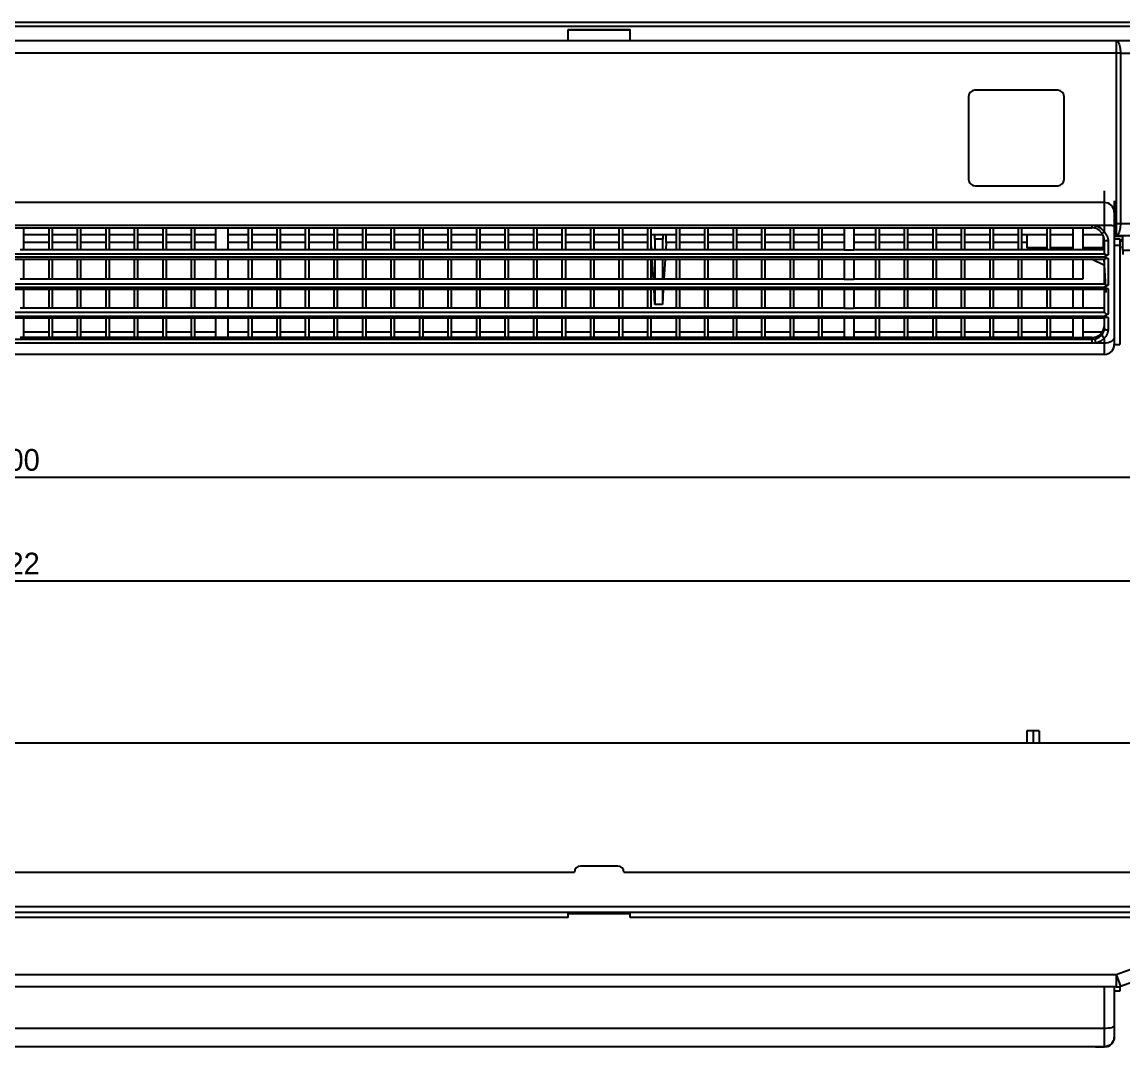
# Model space of a CAD drawing. Extents: x 8 to 579, y 57 to 353.
# Drawn here: x 294.4 to 472, y 56.7 to 222 of the extents above; entities that cross this region are included whole.
import ezdxf

# ---------------------------------------------------------------- set-up
doc = ezdxf.new("R2010")
doc.units = 0
doc.header["$MEASUREMENT"] = 0
doc.header["$PDSIZE"] = -1
doc.dimstyles.get("Standard").update_dxf_attribs({"dimtxt": 0.18, "dimasz": 0.18, "dimexe": 0.18, "dimexo": 0.0625, "dimgap": 0.09, "dimtad": 0, "dimtih": 1, "dimtoh": 1, "dimdec": 4, "dimzin": 0, "dimdsep": 46, "dimtxsty": 'Standard', "dimcen": 0.09, "dimadec": 0, "dimazin": 0, "dimtfac": 1, "dimtdec": 4, "dimtofl": 0, "dimtmove": 0, "dimatfit": 0, "dimfxl": 0, "dimtolj": 1, "dimtzin": 0, "dimarcsym": 0})

# ---------------------------------------------------------------- blocks, each defined once
blk = doc.blocks.new('*D1')
at = {"color": 0, "linetype": 'ByBlock'}
for p, q in [((80.9, 106.67), (80.9, 132.07)), ((86.9, 131.89), (488.06, 131.89)), ((494.06, 106.67), (494.06, 132.07))]:
    blk.add_line(p, q, dxfattribs=at)
for points in [[(80.9, 131.89), (86.9, 130.89), (86.9, 132.89)], [(494.06, 131.89), (488.06, 130.89), (488.06, 132.89)]]:
    blk.add_solid(points, dxfattribs=at)
at = {"layer": 'DEFPOINTS', "color": 0, "linetype": 'ByBlock'}
for p in [(80.9, 105.67), (494.06, 105.67)]:
    blk.add_point(p, dxfattribs=at)
at = {"color": 0, "linetype": 'ByBlock', "insert": (287.48, 134.64), "char_height": 3.5, "attachment_point": 5}
blk.add_mtext('\\A1;413.1622', dxfattribs=at)
blk = doc.blocks.new('*D2')
at = {"color": 0, "linetype": 'ByBlock'}
for p, q in [((77.48, 85.87), (77.48, 148.79)), ((83.48, 148.61), (491.48, 148.61)), ((497.48, 85.87), (497.48, 148.79))]:
    blk.add_line(p, q, dxfattribs=at)
for points in [[(77.48, 148.61), (83.48, 147.61), (83.48, 149.61)], [(497.48, 148.61), (491.48, 147.61), (491.48, 149.61)]]:
    blk.add_solid(points, dxfattribs=at)
at = {"layer": 'DEFPOINTS', "color": 0, "linetype": 'ByBlock'}
for p in [(77.48, 84.87), (497.48, 84.87)]:
    blk.add_point(p, dxfattribs=at)
at = {"color": 0, "linetype": 'ByBlock', "insert": (287.48, 151.36), "char_height": 3.5, "attachment_point": 5}
blk.add_mtext('\\A1;420.0000', dxfattribs=at)

msp = doc.modelspace()

# ---------------------------------------------------------------- linework, layer by layer
at = {"color": 7, "linetype": 'Continuous'}
for p, q in [((84.47695, 222.01359), (490.47695, 222.01359)), ((84.47695, 221.35561), (490.47695, 221.35561)), ((382.47695, 220.81359), (392.47695, 220.81359)), ((382.47695, 219.01359), (382.47695, 220.81359)), ((392.47695, 220.67961), (382.47695, 220.67961)), ((392.47695, 219.01359), (392.47695, 220.81359)), ((104.0546, 219.01359), (470.8993, 219.01359)), ((470.8993, 219.01359), (490.25195, 219.01359)), ((470.8993, 219.01359), (470.8993, 217.01359)), ((470.8993, 217.01359), (104.0546, 217.01359)), ((470.8993, 217.01359), (470.8993, 189.51359)), ((471.58334, 217.01359), (470.8993, 217.01359)), ((471.58334, 217.01359), (471.58334, 189.51359)), ((471.58334, 217.01359), (490.93599, 217.01359)), ((447.07695, 210.01359), (447.07695, 196.61359)), ((461.47695, 211.01359), (448.07695, 211.01359)), ((462.47695, 196.61359), (462.47695, 210.01359)), ((448.07695, 195.61359), (461.47695, 195.61359)), ((468.97695, 192.88355), (468.97695, 194.80775)), ((468.97695, 192.88355), (105.97695, 192.88355)), ((468.97695, 189.19949), (468.97695, 192.88355)), ((470.57695, 193.14327), (470.57695, 191.34553)), ((470.57695, 191.34553), (470.57695, 189.10957)), ((466.97695, 189.19949), (107.97695, 189.19949)), ((107.97695, 188.79792), (466.97695, 188.79792)), ((294.67695, 185.26452), (294.67695, 188.79792)), ((298.67695, 188.79792), (298.67695, 185.26452)), ((299.27695, 185.26452), (299.27695, 188.79792)), ((303.27695, 188.79792), (303.27695, 185.26452)), ((303.87695, 185.26452), (303.87695, 188.79792)), ((307.87695, 188.79792), (307.87695, 185.26452)), ((308.47695, 185.26452), (308.47695, 188.79792)), ((312.47695, 188.79792), (312.47695, 185.26452)), ((313.07695, 185.26452), (313.07695, 188.79792)), ((317.07695, 188.79792), (317.07695, 185.26452)), ((317.67695, 185.26452), (317.67695, 188.79792)), ((321.67695, 188.79792), (321.67695, 185.26452)), ((322.27695, 185.26452), (322.27695, 188.79792)), ((325.57695, 188.79792), (325.57695, 185.26452)), ((327.57695, 188.79792), (327.57695, 185.26452)), ((330.87695, 188.79792), (330.87695, 185.26452)), ((331.47695, 185.26452), (331.47695, 188.79792)), ((335.47695, 188.79792), (335.47695, 185.26452)), ((336.07695, 185.26452), (336.07695, 188.79792)), ((340.07695, 188.79792), (340.07695, 185.26452)), ((340.67695, 185.26452), (340.67695, 188.79792)), ((344.67695, 188.79792), (344.67695, 185.26452)), ((345.27695, 185.26452), (345.27695, 188.79792)), ((349.27695, 188.79792), (349.27695, 185.26452)), ((349.87695, 185.26452), (349.87695, 188.79792)), ((353.87695, 188.79792), (353.87695, 185.26452)), ((354.47695, 185.26452), (354.47695, 188.79792)), ((358.47695, 188.79792), (358.47695, 185.26452)), ((359.07695, 185.26452), (359.07695, 188.79792)), ((363.07695, 188.79792), (363.07695, 185.26452)), ((363.67695, 185.26452), (363.67695, 188.79792)), ((367.67695, 188.79792), (367.67695, 185.26452)), ((368.27695, 185.26452), (368.27695, 188.79792)), ((372.27695, 188.79792), (372.27695, 185.26452)), ((372.87695, 185.26452), (372.87695, 188.79792)), ((376.87695, 188.79792), (376.87695, 185.26452)), ((377.47695, 185.26452), (377.47695, 188.79792)), ((381.47695, 188.79792), (381.47695, 185.26452)), ((382.07695, 185.26452), (382.07695, 188.79792)), ((386.07695, 188.79792), (386.07695, 185.26452)), ((386.67695, 185.26452), (386.67695, 188.79792)), ((390.67695, 188.79792), (390.67695, 185.26452)), ((391.27695, 185.26452), (391.27695, 188.79792)), ((395.27695, 188.79792), (395.27695, 185.26452)), ((395.87695, 185.26452), (395.87695, 188.79792)), ((399.87695, 188.79792), (399.87695, 185.26452)), ((400.47695, 185.26452), (400.47695, 188.79792)), ((404.47695, 188.79792), (404.47695, 185.26452)), ((405.07695, 185.26452), (405.07695, 188.79792)), ((409.07695, 188.79792), (409.07695, 185.26452)), ((409.67695, 185.26452), (409.67695, 188.79792)), ((413.67695, 188.79792), (413.67695, 185.26452)), ((414.27695, 185.26452), (414.27695, 188.79792)), ((418.27695, 188.79792), (418.27695, 185.26452)), ((418.87695, 185.26452), (418.87695, 188.79792)), ((422.87695, 188.79792), (422.87695, 185.26452)), ((423.47695, 185.26452), (423.47695, 188.79792)), ((426.97695, 188.79792), (426.97695, 185.26452)), ((428.57695, 188.79792), (428.57695, 185.26452)), ((432.07695, 188.79792), (432.07695, 185.26452)), ((432.67695, 185.26452), (432.67695, 188.79792)), ((436.67695, 188.79792), (436.67695, 185.26452)), ((437.27695, 185.26452), (437.27695, 188.79792)), ((441.27695, 188.79792), (441.27695, 185.26452)), ((441.87695, 185.26452), (441.87695, 188.79792)), ((445.87695, 188.79792), (445.87695, 185.26452)), ((446.47695, 185.26452), (446.47695, 188.79792)), ((450.47695, 188.79792), (450.47695, 185.26452)), ((451.07695, 185.26452), (451.07695, 188.79792)), ((455.07695, 188.79792), (455.07695, 185.26452)), ((455.67695, 185.26452), (455.67695, 188.79792)), ((459.67695, 188.79792), (459.67695, 185.26452)), ((460.27695, 185.26452), (460.27695, 188.79792)), ((463.87695, 188.79792), (463.87695, 185.26452)), ((465.47695, 188.79792), (465.47695, 185.26452)), ((467.56408, 189.19949), (466.97695, 189.19949)), ((466.97695, 189.19949), (466.97695, 188.79792)), ((467.45624, 188.75424), (466.97695, 188.81535)), ((468.97695, 189.19949), (467.56408, 189.19949)), ((468.97695, 188.17035), (468.97695, 189.19949)), ((470.8993, 189.51359), (470.57695, 189.51359)), ((470.57695, 189.10957), (470.57695, 171.13397)), ((470.8993, 189.51359), (471.58334, 189.51359)), ((471.58334, 189.51359), (490.93599, 189.51359)), ((294.67695, 187.75675), (298.67695, 187.75675)), ((299.27695, 187.75675), (303.27695, 187.75675)), ((303.87695, 187.75675), (307.87695, 187.75675)), ((308.47695, 187.75675), (312.47695, 187.75675)), ((313.07695, 187.75675), (317.07695, 187.75675)), ((317.67695, 187.75675), (321.67695, 187.75675)), ((322.27695, 187.75675), (325.57695, 187.75675)), ((327.57695, 187.75675), (330.87695, 187.75675)), ((331.47695, 187.75675), (335.47695, 187.75675)), ((336.07695, 187.75675), (340.07695, 187.75675)), ((340.67695, 187.75675), (344.67695, 187.75675)), ((345.27695, 187.75675), (349.27695, 187.75675)), ((349.87695, 187.75675), (353.87695, 187.75675)), ((354.47695, 187.75675), (358.47695, 187.75675)), ((359.07695, 187.75675), (363.07695, 187.75675)), ((363.67695, 187.75675), (367.67695, 187.75675)), ((368.27695, 187.75675), (372.27695, 187.75675)), ((372.87695, 187.75675), (376.87695, 187.75675)), ((377.47695, 187.75675), (381.47695, 187.75675)), ((382.07695, 187.75675), (386.07695, 187.75675)), ((386.67695, 187.75675), (390.67695, 187.75675)), ((391.27695, 187.75675), (395.27695, 187.75675)), ((395.87695, 187.75675), (399.87695, 187.75675)), ((396.40713, 187.75675), (396.40713, 186.99377)), ((396.40713, 186.99377), (396.47695, 186.99377)), ((396.47695, 186.99377), (396.47695, 185.26452)), ((397.67695, 186.99377), (396.47695, 186.99377)), ((397.67695, 186.99377), (397.67695, 185.26452)), ((397.74677, 186.99377), (397.67695, 186.99377)), ((397.74677, 187.75675), (397.74677, 186.99377)), ((398.28788, 186.46359), (398.28788, 187.75675)), ((400.47695, 187.75675), (404.47695, 187.75675)), ((405.07695, 187.75675), (409.07695, 187.75675)), ((409.67695, 187.75675), (413.67695, 187.75675)), ((414.27695, 187.75675), (418.27695, 187.75675)), ((418.87695, 187.75675), (422.87695, 187.75675)), ((423.47695, 187.75675), (426.97695, 187.75675)), ((428.57695, 187.75675), (432.07695, 187.75675)), ((432.67695, 187.75675), (436.67695, 187.75675)), ((437.27695, 187.75675), (441.27695, 187.75675)), ((441.87695, 187.75675), (445.87695, 187.75675)), ((446.47695, 187.75675), (450.47695, 187.75675)), ((451.07695, 187.75675), (455.07695, 187.75675)), ((455.67695, 187.75675), (459.67695, 187.75675)), ((456.47695, 187.75675), (456.47695, 185.60335)), ((460.27695, 187.75675), (463.87695, 187.75675)), ((465.47695, 187.75675), (468.68112, 187.75675)), ((468.83111, 185.60335), (468.83111, 187.43399)), ((468.97695, 184.67144), (468.97695, 186.71573)), ((469.60304, 186.70452), (469.60304, 184.46889)), ((470.8993, 187.51359), (470.57695, 187.51359)), ((470.57695, 187.46359), (471.97695, 187.46359)), ((471.4595, 186.96359), (470.57695, 186.96359)), ((490.25195, 187.51359), (470.8993, 187.51359)), ((471.4595, 186.96359), (471.47695, 185.96359)), ((471.4603, 186.91763), (471.97695, 186.91763)), ((471.46386, 186.71359), (471.97695, 186.71359)), ((471.97695, 185.17157), (471.97695, 187.51359)), ((294.67695, 185.26452), (294.07695, 185.26452)), ((298.67695, 186.46359), (294.67695, 186.46359)), ((298.67695, 185.26452), (294.67695, 185.26452)), ((299.27695, 185.26452), (298.67695, 185.26452)), ((303.27695, 186.46359), (299.27695, 186.46359)), ((303.27695, 185.26452), (299.27695, 185.26452)), ((303.87695, 185.26452), (303.27695, 185.26452)), ((307.87695, 186.46359), (303.87695, 186.46359)), ((307.87695, 185.26452), (303.87695, 185.26452)), ((308.47695, 185.26452), (307.87695, 185.26452)), ((312.47695, 186.46359), (308.47695, 186.46359)), ((312.47695, 185.26452), (308.47695, 185.26452)), ((313.07695, 185.26452), (312.47695, 185.26452)), ((317.07695, 186.46359), (313.07695, 186.46359)), ((317.07695, 185.26452), (313.07695, 185.26452)), ((317.67695, 185.26452), (317.07695, 185.26452)), ((321.67695, 186.46359), (317.67695, 186.46359)), ((321.67695, 185.26452), (317.67695, 185.26452)), ((322.27695, 185.26452), (321.67695, 185.26452)), ((325.57695, 186.46359), (322.27695, 186.46359)), ((325.57695, 185.26452), (322.27695, 185.26452)), ((327.57695, 185.26452), (325.57695, 185.26452)), ((330.87695, 186.46359), (327.57695, 186.46359)), ((330.87695, 185.26452), (327.57695, 185.26452)), ((331.47695, 185.26452), (330.87695, 185.26452)), ((335.47695, 186.46359), (331.47695, 186.46359)), ((335.47695, 185.26452), (331.47695, 185.26452)), ((336.07695, 185.26452), (335.47695, 185.26452)), ((340.07695, 186.46359), (336.07695, 186.46359)), ((340.07695, 185.26452), (336.07695, 185.26452)), ((340.67695, 185.26452), (340.07695, 185.26452)), ((344.67695, 186.46359), (340.67695, 186.46359)), ((344.67695, 185.26452), (340.67695, 185.26452)), ((345.27695, 185.26452), (344.67695, 185.26452)), ((349.27695, 186.46359), (345.27695, 186.46359)), ((349.27695, 185.26452), (345.27695, 185.26452)), ((349.87695, 185.26452), (349.27695, 185.26452)), ((353.87695, 186.46359), (349.87695, 186.46359)), ((353.87695, 185.26452), (349.87695, 185.26452)), ((354.47695, 185.26452), (353.87695, 185.26452)), ((358.47695, 186.46359), (354.47695, 186.46359)), ((358.47695, 185.26452), (354.47695, 185.26452)), ((359.07695, 185.26452), (358.47695, 185.26452)), ((363.07695, 186.46359), (359.07695, 186.46359)), ((363.07695, 185.26452), (359.07695, 185.26452)), ((363.67695, 185.26452), (363.07695, 185.26452)), ((367.67695, 186.46359), (363.67695, 186.46359)), ((367.67695, 185.26452), (363.67695, 185.26452)), ((368.27695, 185.26452), (367.67695, 185.26452)), ((372.27695, 186.46359), (368.27695, 186.46359)), ((372.27695, 185.26452), (368.27695, 185.26452)), ((372.87695, 185.26452), (372.27695, 185.26452)), ((376.87695, 186.46359), (372.87695, 186.46359)), ((376.87695, 185.26452), (372.87695, 185.26452)), ((377.47695, 185.26452), (376.87695, 185.26452)), ((381.47695, 186.46359), (377.47695, 186.46359)), ((381.47695, 185.26452), (377.47695, 185.26452)), ((382.07695, 185.26452), (381.47695, 185.26452)), ((386.07695, 186.46359), (382.07695, 186.46359)), ((386.07695, 185.26452), (382.07695, 185.26452)), ((386.67695, 185.26452), (386.07695, 185.26452)), ((390.67695, 186.46359), (386.67695, 186.46359)), ((390.67695, 185.26452), (386.67695, 185.26452)), ((391.27695, 185.26452), (390.67695, 185.26452)), ((395.27695, 186.46359), (391.27695, 186.46359)), ((395.27695, 185.26452), (391.27695, 185.26452)), ((395.87695, 185.26452), (395.27695, 185.26452)), ((395.93902, 185.26452), (395.87695, 186.28412)), ((399.87695, 185.26452), (395.87695, 185.26452)), ((398.28788, 186.46359), (398.21489, 185.26452)), ((399.87695, 186.46359), (398.28788, 186.46359)), ((400.47695, 185.26452), (399.87695, 185.26452)), ((404.47695, 186.46359), (400.47695, 186.46359)), ((404.47695, 185.26452), (400.47695, 185.26452)), ((405.07695, 185.26452), (404.47695, 185.26452)), ((409.07695, 186.46359), (405.07695, 186.46359)), ((409.07695, 185.26452), (405.07695, 185.26452)), ((409.67695, 185.26452), (409.07695, 185.26452)), ((413.67695, 186.46359), (409.67695, 186.46359)), ((413.67695, 185.26452), (409.67695, 185.26452)), ((414.27695, 185.26452), (413.67695, 185.26452)), ((418.27695, 186.46359), (414.27695, 186.46359)), ((418.27695, 185.26452), (414.27695, 185.26452)), ((418.87695, 185.26452), (418.27695, 185.26452)), ((422.87695, 186.46359), (418.87695, 186.46359)), ((422.87695, 185.26452), (418.87695, 185.26452)), ((423.47695, 185.26452), (422.87695, 185.26452)), ((426.97695, 186.46359), (423.47695, 186.46359)), ((426.97695, 185.26452), (423.47695, 185.26452)), ((426.97695, 185.26452), (428.57695, 185.26452)), ((432.07695, 186.46359), (428.57695, 186.46359)), ((432.07695, 185.26452), (428.57695, 185.26452)), ((432.67695, 185.26452), (432.07695, 185.26452)), ((436.67695, 186.46359), (432.67695, 186.46359)), ((436.67695, 185.26452), (432.67695, 185.26452)), ((437.27695, 185.26452), (436.67695, 185.26452)), ((441.27695, 186.46359), (437.27695, 186.46359)), ((441.27695, 185.26452), (437.27695, 185.26452)), ((441.87695, 185.26452), (441.27695, 185.26452)), ((445.87695, 186.46359), (441.87695, 186.46359)), ((445.87695, 185.26452), (441.87695, 185.26452)), ((446.47695, 185.26452), (445.87695, 185.26452)), ((450.47695, 186.46359), (446.47695, 186.46359)), ((450.47695, 185.26452), (446.47695, 185.26452)), ((451.07695, 185.26452), (450.47695, 185.26452)), ((455.07695, 186.46359), (451.07695, 186.46359)), ((455.07695, 185.26452), (451.07695, 185.26452)), ((455.67695, 185.26452), (455.07695, 185.26452)), ((456.47695, 186.46359), (455.67695, 186.46359)), ((459.67695, 185.26452), (455.67695, 185.26452)), ((459.67695, 185.60335), (456.47695, 185.60335)), ((460.27695, 185.26452), (459.67695, 185.26452)), ((463.87695, 185.60335), (460.27695, 185.60335)), ((463.87695, 185.26452), (460.27695, 185.26452)), ((465.47695, 185.26452), (463.87695, 185.26452)), ((468.83111, 185.60335), (465.47695, 185.60335)), ((468.97695, 185.26452), (465.47695, 185.26452)), ((468.85174, 185.26452), (468.83111, 185.60335)), ((471.47695, 185.96359), (470.57695, 185.96359)), ((471.47695, 185.96359), (471.47695, 169.99377)), ((471.47695, 185.71359), (471.97695, 185.71359)), ((471.97695, 185.17157), (471.97695, 184.51359)), ((490.47695, 185.17157), (471.97695, 185.17157)), ((105.94375, 184.62389), (469.01015, 184.62389)), ((105.95148, 183.74133), (469.00273, 183.74133)), ((105.97695, 184.14074), (468.97695, 184.14074)), ((294.67695, 180.55434), (294.67695, 183.74133)), ((298.67695, 183.74133), (298.67695, 180.55434)), ((299.27695, 180.55434), (299.27695, 183.74133)), ((303.27695, 183.74133), (303.27695, 180.55434)), ((303.87695, 180.55434), (303.87695, 183.74133)), ((307.87695, 183.74133), (307.87695, 180.55434)), ((308.47695, 180.55434), (308.47695, 183.74133)), ((312.47695, 183.74133), (312.47695, 180.55434)), ((313.07695, 180.55434), (313.07695, 183.74133)), ((317.07695, 183.74133), (317.07695, 180.55434)), ((317.67695, 180.55434), (317.67695, 183.74133)), ((321.67695, 183.74133), (321.67695, 180.55434)), ((322.27695, 180.55434), (322.27695, 183.74133)), ((325.57695, 183.74133), (325.57695, 180.55434)), ((327.57695, 183.74133), (327.57695, 180.55434)), ((330.87695, 183.74133), (330.87695, 180.55434)), ((331.47695, 180.55434), (331.47695, 183.74133)), ((335.47695, 183.74133), (335.47695, 180.55434)), ((336.07695, 180.55434), (336.07695, 183.74133)), ((340.07695, 183.74133), (340.07695, 180.55434)), ((340.67695, 180.55434), (340.67695, 183.74133)), ((344.67695, 183.74133), (344.67695, 180.55434)), ((345.27695, 180.55434), (345.27695, 183.74133)), ((349.27695, 183.74133), (349.27695, 180.55434)), ((349.87695, 180.55434), (349.87695, 183.74133)), ((353.87695, 183.74133), (353.87695, 180.55434)), ((354.47695, 180.55434), (354.47695, 183.74133)), ((358.47695, 183.74133), (358.47695, 180.55434)), ((359.07695, 180.55434), (359.07695, 183.74133)), ((363.07695, 183.74133), (363.07695, 180.55434)), ((363.67695, 180.55434), (363.67695, 183.74133)), ((367.67695, 183.74133), (367.67695, 180.55434)), ((368.27695, 180.55434), (368.27695, 183.74133)), ((372.27695, 183.74133), (372.27695, 180.55434)), ((372.87695, 180.55434), (372.87695, 183.74133)), ((376.87695, 183.74133), (376.87695, 180.55434)), ((377.47695, 180.55434), (377.47695, 183.74133)), ((381.47695, 183.74133), (381.47695, 180.55434)), ((382.07695, 180.55434), (382.07695, 183.74133)), ((386.07695, 183.74133), (386.07695, 180.55434)), ((386.67695, 180.55434), (386.67695, 183.74133)), ((390.67695, 183.74133), (390.67695, 180.55434)), ((391.27695, 180.55434), (391.27695, 183.74133)), ((395.27695, 183.74133), (395.27695, 180.55434)), ((395.87695, 180.55434), (395.87695, 183.74133)), ((396.22574, 180.55434), (396.03174, 183.74133)), ((396.47695, 183.74133), (396.47695, 180.55434)), ((397.67695, 183.74133), (397.67695, 180.55434)), ((398.12217, 183.74133), (397.92817, 180.55434)), ((399.87695, 183.74133), (399.87695, 180.55434)), ((400.47695, 180.55434), (400.47695, 183.74133)), ((404.47695, 183.74133), (404.47695, 180.55434)), ((405.07695, 180.55434), (405.07695, 183.74133)), ((409.07695, 183.74133), (409.07695, 180.55434)), ((409.67695, 180.55434), (409.67695, 183.74133)), ((413.67695, 183.74133), (413.67695, 180.55434)), ((414.27695, 180.55434), (414.27695, 183.74133)), ((418.27695, 183.74133), (418.27695, 180.55434)), ((418.87695, 180.55434), (418.87695, 183.74133)), ((422.87695, 183.74133), (422.87695, 180.55434)), ((423.47695, 180.55434), (423.47695, 183.74133)), ((426.97695, 183.74133), (426.97695, 180.55434)), ((428.57695, 183.74133), (428.57695, 180.55434)), ((432.07695, 183.74133), (432.07695, 180.55434)), ((432.67695, 180.55434), (432.67695, 183.74133)), ((436.67695, 183.74133), (436.67695, 180.55434)), ((437.27695, 180.55434), (437.27695, 183.74133)), ((441.27695, 183.74133), (441.27695, 180.55434)), ((441.87695, 180.55434), (441.87695, 183.74133)), ((445.87695, 183.74133), (445.87695, 180.55434)), ((446.47695, 180.55434), (446.47695, 183.74133)), ((450.47695, 183.74133), (450.47695, 180.55434)), ((451.07695, 180.55434), (451.07695, 183.74133)), ((455.07695, 183.74133), (455.07695, 180.55434)), ((455.67695, 180.55434), (455.67695, 183.74133)), ((459.67695, 183.74133), (459.67695, 180.55434)), ((460.27695, 180.55434), (460.27695, 183.74133)), ((463.87695, 183.74133), (463.87695, 180.55434)), ((465.47695, 183.74133), (465.47695, 180.55434)), ((468.97695, 182.75944), (466.92029, 183.74133)), ((469.27052, 178.38498), (468.94446, 183.74133)), ((468.97695, 179.82717), (468.97695, 183.76445)), ((469.60304, 183.84164), (469.60304, 179.58337)), ((105.96678, 179.80095), (468.98712, 179.80095)), ((294.67695, 180.55434), (294.07695, 180.55434)), ((298.67695, 180.55434), (294.67695, 180.55434)), ((299.27695, 180.55434), (298.67695, 180.55434)), ((303.27695, 180.55434), (299.27695, 180.55434)), ((303.87695, 180.55434), (303.27695, 180.55434)), ((307.87695, 180.55434), (303.87695, 180.55434)), ((308.47695, 180.55434), (307.87695, 180.55434)), ((312.47695, 180.55434), (308.47695, 180.55434)), ((313.07695, 180.55434), (312.47695, 180.55434)), ((317.07695, 180.55434), (313.07695, 180.55434)), ((317.67695, 180.55434), (317.07695, 180.55434)), ((321.67695, 180.55434), (317.67695, 180.55434)), ((322.27695, 180.55434), (321.67695, 180.55434)), ((325.57695, 180.55434), (322.27695, 180.55434)), ((327.57695, 180.55434), (325.57695, 180.55434)), ((330.87695, 180.55434), (327.57695, 180.55434)), ((331.47695, 180.55434), (330.87695, 180.55434)), ((335.47695, 180.55434), (331.47695, 180.55434)), ((336.07695, 180.55434), (335.47695, 180.55434)), ((340.07695, 180.55434), (336.07695, 180.55434)), ((340.67695, 180.55434), (340.07695, 180.55434)), ((344.67695, 180.55434), (340.67695, 180.55434)), ((345.27695, 180.55434), (344.67695, 180.55434)), ((349.27695, 180.55434), (345.27695, 180.55434)), ((349.87695, 180.55434), (349.27695, 180.55434)), ((353.87695, 180.55434), (349.87695, 180.55434)), ((354.47695, 180.55434), (353.87695, 180.55434)), ((358.47695, 180.55434), (354.47695, 180.55434)), ((359.07695, 180.55434), (358.47695, 180.55434)), ((363.07695, 180.55434), (359.07695, 180.55434)), ((363.67695, 180.55434), (363.07695, 180.55434)), ((367.67695, 180.55434), (363.67695, 180.55434)), ((368.27695, 180.55434), (367.67695, 180.55434)), ((372.27695, 180.55434), (368.27695, 180.55434)), ((372.87695, 180.55434), (372.27695, 180.55434)), ((376.87695, 180.55434), (372.87695, 180.55434)), ((377.47695, 180.55434), (376.87695, 180.55434)), ((381.47695, 180.55434), (377.47695, 180.55434)), ((382.07695, 180.55434), (381.47695, 180.55434)), ((386.07695, 180.55434), (382.07695, 180.55434)), ((386.67695, 180.55434), (386.07695, 180.55434)), ((390.67695, 180.55434), (386.67695, 180.55434)), ((391.27695, 180.55434), (390.67695, 180.55434)), ((395.27695, 180.55434), (391.27695, 180.55434)), ((395.87695, 180.55434), (395.27695, 180.55434)), ((399.87695, 180.55434), (395.87695, 180.55434)), ((400.47695, 180.55434), (399.87695, 180.55434)), ((404.47695, 180.55434), (400.47695, 180.55434)), ((405.07695, 180.55434), (404.47695, 180.55434)), ((409.07695, 180.55434), (405.07695, 180.55434)), ((409.67695, 180.55434), (409.07695, 180.55434)), ((413.67695, 180.55434), (409.67695, 180.55434)), ((414.27695, 180.55434), (413.67695, 180.55434)), ((418.27695, 180.55434), (414.27695, 180.55434)), ((418.87695, 180.55434), (418.27695, 180.55434)), ((422.87695, 180.55434), (418.87695, 180.55434)), ((423.47695, 180.55434), (422.87695, 180.55434)), ((426.97695, 180.55434), (423.47695, 180.55434)), ((426.97695, 180.55434), (428.57695, 180.55434)), ((432.07695, 180.55434), (428.57695, 180.55434)), ((432.67695, 180.55434), (432.07695, 180.55434)), ((436.67695, 180.55434), (432.67695, 180.55434)), ((437.27695, 180.55434), (436.67695, 180.55434)), ((441.27695, 180.55434), (437.27695, 180.55434)), ((441.87695, 180.55434), (441.27695, 180.55434)), ((445.87695, 180.55434), (441.87695, 180.55434)), ((446.47695, 180.55434), (445.87695, 180.55434)), ((450.47695, 180.55434), (446.47695, 180.55434)), ((451.07695, 180.55434), (450.47695, 180.55434)), ((455.07695, 180.55434), (451.07695, 180.55434)), ((455.67695, 180.55434), (455.07695, 180.55434)), ((459.67695, 180.55434), (455.67695, 180.55434)), ((460.27695, 180.55434), (459.67695, 180.55434)), ((463.87695, 180.55434), (460.27695, 180.55434)), ((465.47695, 180.55434), (463.87695, 180.55434)), ((468.98712, 179.80095), (468.97695, 179.82717)), ((105.91956, 178.91838), (469.03802, 178.91838)), ((105.97695, 179.24435), (468.97695, 179.24435)), ((294.67695, 175.84416), (294.67695, 178.91838)), ((298.67695, 178.91838), (298.67695, 175.84416)), ((299.27695, 175.84416), (299.27695, 178.91838)), ((303.27695, 178.91838), (303.27695, 175.84416)), ((303.87695, 175.84416), (303.87695, 178.91838)), ((307.87695, 178.91838), (307.87695, 175.84416)), ((308.47695, 175.84416), (308.47695, 178.91838)), ((312.47695, 178.91838), (312.47695, 175.84416)), ((313.07695, 175.84416), (313.07695, 178.91838)), ((317.07695, 178.91838), (317.07695, 175.84416)), ((317.67695, 175.84416), (317.67695, 178.91838)), ((321.67695, 178.91838), (321.67695, 175.84416)), ((322.27695, 175.84416), (322.27695, 178.91838)), ((325.57695, 178.91838), (325.57695, 175.84416)), ((327.57695, 178.91838), (327.57695, 175.84416)), ((330.87695, 178.91838), (330.87695, 175.84416)), ((331.47695, 175.84416), (331.47695, 178.91838)), ((335.47695, 178.91838), (335.47695, 175.84416)), ((336.07695, 175.84416), (336.07695, 178.91838)), ((340.07695, 178.91838), (340.07695, 175.84416)), ((340.67695, 175.84416), (340.67695, 178.91838)), ((344.67695, 178.91838), (344.67695, 175.84416)), ((345.27695, 175.84416), (345.27695, 178.91838)), ((349.27695, 178.91838), (349.27695, 175.84416)), ((349.87695, 175.84416), (349.87695, 178.91838)), ((353.87695, 178.91838), (353.87695, 175.84416)), ((354.47695, 175.84416), (354.47695, 178.91838)), ((358.47695, 178.91838), (358.47695, 175.84416)), ((359.07695, 175.84416), (359.07695, 178.91838)), ((363.07695, 178.91838), (363.07695, 175.84416)), ((363.67695, 175.84416), (363.67695, 178.91838)), ((367.67695, 178.91838), (367.67695, 175.84416)), ((368.27695, 175.84416), (368.27695, 178.91838)), ((372.27695, 178.91838), (372.27695, 175.84416)), ((372.87695, 175.84416), (372.87695, 178.91838)), ((376.87695, 178.91838), (376.87695, 175.84416)), ((377.47695, 175.84416), (377.47695, 178.91838)), ((381.47695, 178.91838), (381.47695, 175.84416)), ((382.07695, 175.84416), (382.07695, 178.91838)), ((386.07695, 178.91838), (386.07695, 175.84416)), ((386.67695, 175.84416), (386.67695, 178.91838)), ((390.67695, 178.91838), (390.67695, 175.84416)), ((391.27695, 175.84416), (391.27695, 178.91838)), ((395.27695, 178.91838), (395.27695, 175.84416)), ((395.87695, 175.84416), (395.87695, 178.91838)), ((396.47695, 176.4275), (396.32532, 178.91838)), ((396.47695, 178.91838), (396.47695, 176.4275)), ((397.82858, 178.91838), (397.67695, 176.4275)), ((397.67695, 178.91838), (397.67695, 176.4275)), ((399.87695, 178.91838), (399.87695, 175.84416)), ((400.47695, 175.84416), (400.47695, 178.91838)), ((404.47695, 178.91838), (404.47695, 175.84416)), ((405.07695, 175.84416), (405.07695, 178.91838)), ((409.07695, 178.91838), (409.07695, 175.84416)), ((409.67695, 175.84416), (409.67695, 178.91838)), ((413.67695, 178.91838), (413.67695, 175.84416)), ((414.27695, 175.84416), (414.27695, 178.91838)), ((418.27695, 178.91838), (418.27695, 175.84416)), ((418.87695, 175.84416), (418.87695, 178.91838)), ((422.87695, 178.91838), (422.87695, 175.84416)), ((423.47695, 175.84416), (423.47695, 178.91838)), ((426.97695, 178.91838), (426.97695, 175.84416)), ((428.57695, 178.91838), (428.57695, 175.84416)), ((432.07695, 178.91838), (432.07695, 175.84416)), ((432.67695, 175.84416), (432.67695, 178.91838)), ((436.67695, 178.91838), (436.67695, 175.84416)), ((437.27695, 175.84416), (437.27695, 178.91838)), ((441.27695, 178.91838), (441.27695, 175.84416)), ((441.87695, 175.84416), (441.87695, 178.91838)), ((445.87695, 178.91838), (445.87695, 175.84416)), ((446.47695, 175.84416), (446.47695, 178.91838)), ((450.47695, 178.91838), (450.47695, 175.84416)), ((451.07695, 175.84416), (451.07695, 178.91838)), ((455.07695, 178.91838), (455.07695, 175.84416)), ((455.67695, 175.84416), (455.67695, 178.91838)), ((459.67695, 178.91838), (459.67695, 175.84416)), ((460.27695, 175.84416), (460.27695, 178.91838)), ((463.87695, 178.91838), (463.87695, 175.84416)), ((465.47695, 178.91838), (465.47695, 175.84416)), ((468.97695, 175.20922), (468.97695, 178.96204)), ((469.60304, 178.97657), (469.60304, 174.91742)), ((294.67695, 175.84416), (294.07695, 175.84416)), ((298.67695, 175.84416), (294.67695, 175.84416)), ((299.27695, 175.84416), (298.67695, 175.84416)), ((303.27695, 175.84416), (299.27695, 175.84416)), ((303.87695, 175.84416), (303.27695, 175.84416)), ((307.87695, 175.84416), (303.87695, 175.84416)), ((308.47695, 175.84416), (307.87695, 175.84416)), ((312.47695, 175.84416), (308.47695, 175.84416)), ((313.07695, 175.84416), (312.47695, 175.84416)), ((317.07695, 175.84416), (313.07695, 175.84416)), ((317.67695, 175.84416), (317.07695, 175.84416)), ((321.67695, 175.84416), (317.67695, 175.84416)), ((322.27695, 175.84416), (321.67695, 175.84416)), ((325.57695, 175.84416), (322.27695, 175.84416)), ((327.57695, 175.84416), (325.57695, 175.84416)), ((330.87695, 175.84416), (327.57695, 175.84416)), ((331.47695, 175.84416), (330.87695, 175.84416)), ((335.47695, 175.84416), (331.47695, 175.84416)), ((336.07695, 175.84416), (335.47695, 175.84416)), ((340.07695, 175.84416), (336.07695, 175.84416)), ((340.67695, 175.84416), (340.07695, 175.84416)), ((344.67695, 175.84416), (340.67695, 175.84416)), ((345.27695, 175.84416), (344.67695, 175.84416)), ((349.27695, 175.84416), (345.27695, 175.84416)), ((349.87695, 175.84416), (349.27695, 175.84416)), ((353.87695, 175.84416), (349.87695, 175.84416)), ((354.47695, 175.84416), (353.87695, 175.84416)), ((358.47695, 175.84416), (354.47695, 175.84416)), ((359.07695, 175.84416), (358.47695, 175.84416)), ((363.07695, 175.84416), (359.07695, 175.84416)), ((363.67695, 175.84416), (363.07695, 175.84416)), ((367.67695, 175.84416), (363.67695, 175.84416)), ((368.27695, 175.84416), (367.67695, 175.84416)), ((372.27695, 175.84416), (368.27695, 175.84416)), ((372.87695, 175.84416), (372.27695, 175.84416)), ((376.87695, 175.84416), (372.87695, 175.84416)), ((377.47695, 175.84416), (376.87695, 175.84416)), ((381.47695, 175.84416), (377.47695, 175.84416)), ((382.07695, 175.84416), (381.47695, 175.84416)), ((386.07695, 175.84416), (382.07695, 175.84416)), ((386.67695, 175.84416), (386.07695, 175.84416)), ((390.67695, 175.84416), (386.67695, 175.84416)), ((391.27695, 175.84416), (390.67695, 175.84416)), ((395.27695, 175.84416), (391.27695, 175.84416)), ((395.87695, 175.84416), (395.27695, 175.84416)), ((399.87695, 175.84416), (395.87695, 175.84416)), ((397.67695, 176.4275), (396.47695, 176.4275)), ((400.47695, 175.84416), (399.87695, 175.84416)), ((404.47695, 175.84416), (400.47695, 175.84416)), ((405.07695, 175.84416), (404.47695, 175.84416)), ((409.07695, 175.84416), (405.07695, 175.84416)), ((409.67695, 175.84416), (409.07695, 175.84416)), ((413.67695, 175.84416), (409.67695, 175.84416)), ((414.27695, 175.84416), (413.67695, 175.84416)), ((418.27695, 175.84416), (414.27695, 175.84416)), ((418.87695, 175.84416), (418.27695, 175.84416)), ((422.87695, 175.84416), (418.87695, 175.84416)), ((423.47695, 175.84416), (422.87695, 175.84416)), ((426.97695, 175.84416), (423.47695, 175.84416)), ((426.97695, 175.84416), (428.57695, 175.84416)), ((432.07695, 175.84416), (428.57695, 175.84416)), ((432.67695, 175.84416), (432.07695, 175.84416)), ((436.67695, 175.84416), (432.67695, 175.84416)), ((437.27695, 175.84416), (436.67695, 175.84416)), ((441.27695, 175.84416), (437.27695, 175.84416)), ((441.87695, 175.84416), (441.27695, 175.84416)), ((445.87695, 175.84416), (441.87695, 175.84416)), ((446.47695, 175.84416), (445.87695, 175.84416)), ((450.47695, 175.84416), (446.47695, 175.84416)), ((451.07695, 175.84416), (450.47695, 175.84416)), ((455.07695, 175.84416), (451.07695, 175.84416)), ((455.67695, 175.84416), (455.07695, 175.84416)), ((459.67695, 175.84416), (455.67695, 175.84416)), ((460.27695, 175.84416), (459.67695, 175.84416)), ((463.87695, 175.84416), (460.27695, 175.84416)), ((465.47695, 175.84416), (463.87695, 175.84416)), ((468.97695, 175.84416), (465.47695, 175.84416)), ((105.8718, 174.32096), (469.08562, 174.32096)), ((105.97649, 175.20353), (468.97741, 175.20353)), ((105.97695, 174.57691), (468.97695, 174.57691)), ((294.67695, 171.13397), (294.67695, 174.32096)), ((298.67695, 174.32096), (298.67695, 171.13397)), ((299.27695, 171.13397), (299.27695, 174.32096)), ((303.27695, 174.32096), (303.27695, 171.13397)), ((303.87695, 171.13397), (303.87695, 174.32096)), ((307.87695, 174.32096), (307.87695, 171.13397)), ((308.47695, 171.13397), (308.47695, 174.32096)), ((312.47695, 174.32096), (312.47695, 171.13397)), ((313.07695, 171.13397), (313.07695, 174.32096)), ((317.07695, 174.32096), (317.07695, 171.13397)), ((317.67695, 171.13397), (317.67695, 174.32096)), ((321.67695, 174.32096), (321.67695, 171.13397)), ((322.27695, 171.13397), (322.27695, 174.32096)), ((325.57695, 174.32096), (325.57695, 171.13397)), ((327.57695, 174.32096), (327.57695, 171.13397)), ((330.87695, 174.32096), (330.87695, 171.13397)), ((331.47695, 171.13397), (331.47695, 174.32096)), ((335.47695, 174.32096), (335.47695, 171.13397)), ((336.07695, 171.13397), (336.07695, 174.32096)), ((340.07695, 174.32096), (340.07695, 171.13397)), ((340.67695, 171.13397), (340.67695, 174.32096)), ((344.67695, 174.32096), (344.67695, 171.13397)), ((345.27695, 171.13397), (345.27695, 174.32096)), ((349.27695, 174.32096), (349.27695, 171.13397)), ((349.87695, 171.13397), (349.87695, 174.32096)), ((353.87695, 174.32096), (353.87695, 171.13397)), ((354.47695, 171.13397), (354.47695, 174.32096)), ((358.47695, 174.32096), (358.47695, 171.13397)), ((359.07695, 171.13397), (359.07695, 174.32096)), ((363.07695, 174.32096), (363.07695, 171.13397)), ((363.67695, 171.13397), (363.67695, 174.32096)), ((367.67695, 174.32096), (367.67695, 171.13397)), ((368.27695, 171.13397), (368.27695, 174.32096)), ((372.27695, 174.32096), (372.27695, 171.13397)), ((372.87695, 171.13397), (372.87695, 174.32096)), ((376.87695, 174.32096), (376.87695, 171.13397)), ((377.47695, 171.13397), (377.47695, 174.32096)), ((381.47695, 174.32096), (381.47695, 171.13397)), ((382.07695, 171.13397), (382.07695, 174.32096)), ((386.07695, 174.32096), (386.07695, 171.13397)), ((386.67695, 171.13397), (386.67695, 174.32096)), ((390.67695, 174.32096), (390.67695, 171.13397)), ((391.27695, 171.13397), (391.27695, 174.32096)), ((395.27695, 174.32096), (395.27695, 171.13397)), ((395.87695, 171.13397), (395.87695, 174.32096)), ((399.87695, 174.32096), (399.87695, 171.13397)), ((400.47695, 171.13397), (400.47695, 174.32096)), ((404.47695, 174.32096), (404.47695, 171.13397)), ((405.07695, 171.13397), (405.07695, 174.32096)), ((409.07695, 174.32096), (409.07695, 171.13397)), ((409.67695, 171.13397), (409.67695, 174.32096)), ((413.67695, 174.32096), (413.67695, 171.13397)), ((414.27695, 171.13397), (414.27695, 174.32096)), ((418.27695, 174.32096), (418.27695, 171.13397)), ((418.87695, 171.13397), (418.87695, 174.32096)), ((422.87695, 174.32096), (422.87695, 171.13397)), ((423.47695, 171.13397), (423.47695, 174.32096)), ((426.97695, 174.32096), (426.97695, 171.13397)), ((428.57695, 174.32096), (428.57695, 171.13397)), ((432.07695, 174.32096), (432.07695, 171.13397)), ((432.67695, 171.13397), (432.67695, 174.32096)), ((436.67695, 174.32096), (436.67695, 171.13397)), ((437.27695, 171.13397), (437.27695, 174.32096)), ((441.27695, 174.32096), (441.27695, 171.13397)), ((441.87695, 171.13397), (441.87695, 174.32096)), ((445.87695, 174.32096), (445.87695, 171.13397)), ((446.47695, 171.13397), (446.47695, 174.32096)), ((450.47695, 174.32096), (450.47695, 171.13397)), ((451.07695, 171.13397), (451.07695, 174.32096)), ((455.07695, 174.32096), (455.07695, 171.13397)), ((455.67695, 171.13397), (455.67695, 174.32096)), ((459.67695, 174.32096), (459.67695, 171.13397)), ((460.27695, 171.13397), (460.27695, 174.32096)), ((463.87695, 174.32096), (463.87695, 171.13397)), ((465.47695, 174.32096), (465.47695, 171.13397)), ((468.97741, 175.20353), (468.97695, 175.20922)), ((468.97695, 172.58519), (468.97695, 174.38594)), ((469.60304, 174.34788), (469.60304, 172.37533)), ((107.97695, 170.83976), (466.97695, 170.83976)), ((294.67695, 171.13397), (294.07695, 171.13397)), ((298.67695, 171.97956), (294.67695, 171.97956)), ((298.67695, 171.13397), (294.67695, 171.13397)), ((299.27695, 171.13397), (298.67695, 171.13397)), ((303.27695, 171.97956), (299.27695, 171.97956)), ((303.27695, 171.13397), (299.27695, 171.13397)), ((303.87695, 171.13397), (303.27695, 171.13397)), ((307.87695, 171.97956), (303.87695, 171.97956)), ((307.87695, 171.13397), (303.87695, 171.13397)), ((308.47695, 171.13397), (307.87695, 171.13397)), ((312.47695, 171.97956), (308.47695, 171.97956)), ((312.47695, 171.13397), (308.47695, 171.13397)), ((313.07695, 171.13397), (312.47695, 171.13397)), ((317.07695, 171.97956), (313.07695, 171.97956)), ((317.07695, 171.13397), (313.07695, 171.13397)), ((317.67695, 171.13397), (317.07695, 171.13397)), ((321.67695, 171.97956), (317.67695, 171.97956)), ((321.67695, 171.13397), (317.67695, 171.13397)), ((322.27695, 171.13397), (321.67695, 171.13397)), ((325.57695, 171.97956), (322.27695, 171.97956)), ((325.57695, 171.13397), (322.27695, 171.13397)), ((327.57695, 171.13397), (325.57695, 171.13397)), ((330.87695, 171.97956), (327.57695, 171.97956)), ((330.87695, 171.13397), (327.57695, 171.13397)), ((331.47695, 171.13397), (330.87695, 171.13397)), ((335.47695, 171.97956), (331.47695, 171.97956)), ((335.47695, 171.13397), (331.47695, 171.13397)), ((336.07695, 171.13397), (335.47695, 171.13397)), ((340.07695, 171.97956), (336.07695, 171.97956)), ((340.07695, 171.13397), (336.07695, 171.13397)), ((340.67695, 171.13397), (340.07695, 171.13397)), ((344.67695, 171.97956), (340.67695, 171.97956)), ((344.67695, 171.13397), (340.67695, 171.13397)), ((345.27695, 171.13397), (344.67695, 171.13397)), ((349.27695, 171.97956), (345.27695, 171.97956)), ((349.27695, 171.13397), (345.27695, 171.13397)), ((349.87695, 171.13397), (349.27695, 171.13397)), ((353.87695, 171.97956), (349.87695, 171.97956)), ((353.87695, 171.13397), (349.87695, 171.13397)), ((354.47695, 171.13397), (353.87695, 171.13397)), ((358.47695, 171.97956), (354.47695, 171.97956)), ((358.47695, 171.13397), (354.47695, 171.13397)), ((359.07695, 171.13397), (358.47695, 171.13397)), ((363.07695, 171.97956), (359.07695, 171.97956)), ((363.07695, 171.13397), (359.07695, 171.13397)), ((363.67695, 171.13397), (363.07695, 171.13397)), ((367.67695, 171.97956), (363.67695, 171.97956)), ((367.67695, 171.13397), (363.67695, 171.13397)), ((368.27695, 171.13397), (367.67695, 171.13397)), ((372.27695, 171.97956), (368.27695, 171.97956)), ((372.27695, 171.13397), (368.27695, 171.13397)), ((372.87695, 171.13397), (372.27695, 171.13397)), ((376.87695, 171.97956), (372.87695, 171.97956)), ((376.87695, 171.13397), (372.87695, 171.13397)), ((377.47695, 171.13397), (376.87695, 171.13397)), ((381.47695, 171.97956), (377.47695, 171.97956)), ((381.47695, 171.13397), (377.47695, 171.13397)), ((382.07695, 171.13397), (381.47695, 171.13397)), ((386.07695, 171.97956), (382.07695, 171.97956)), ((386.07695, 171.13397), (382.07695, 171.13397)), ((386.67695, 171.13397), (386.07695, 171.13397)), ((390.67695, 171.97956), (386.67695, 171.97956)), ((390.67695, 171.13397), (386.67695, 171.13397)), ((391.27695, 171.13397), (390.67695, 171.13397)), ((395.27695, 171.97956), (391.27695, 171.97956)), ((395.27695, 171.13397), (391.27695, 171.13397)), ((395.87695, 171.13397), (395.27695, 171.13397)), ((399.87695, 171.97956), (395.87695, 171.97956)), ((399.87695, 171.13397), (395.87695, 171.13397)), ((400.47695, 171.13397), (399.87695, 171.13397)), ((404.47695, 171.97956), (400.47695, 171.97956)), ((404.47695, 171.13397), (400.47695, 171.13397)), ((405.07695, 171.13397), (404.47695, 171.13397)), ((409.07695, 171.97956), (405.07695, 171.97956)), ((409.07695, 171.13397), (405.07695, 171.13397)), ((409.67695, 171.13397), (409.07695, 171.13397)), ((413.67695, 171.97956), (409.67695, 171.97956)), ((413.67695, 171.13397), (409.67695, 171.13397)), ((414.27695, 171.13397), (413.67695, 171.13397)), ((418.27695, 171.97956), (414.27695, 171.97956)), ((418.27695, 171.13397), (414.27695, 171.13397)), ((418.87695, 171.13397), (418.27695, 171.13397)), ((422.87695, 171.97956), (418.87695, 171.97956)), ((422.87695, 171.13397), (418.87695, 171.13397)), ((423.47695, 171.13397), (422.87695, 171.13397)), ((426.97695, 171.97956), (423.47695, 171.97956)), ((426.97695, 171.13397), (423.47695, 171.13397)), ((428.57695, 171.13397), (426.97695, 171.13397)), ((432.07695, 171.97956), (428.57695, 171.97956)), ((432.07695, 171.13397), (428.57695, 171.13397)), ((432.67695, 171.13397), (432.07695, 171.13397)), ((436.67695, 171.97956), (432.67695, 171.97956)), ((436.67695, 171.13397), (432.67695, 171.13397)), ((437.27695, 171.13397), (436.67695, 171.13397)), ((441.27695, 171.97956), (437.27695, 171.97956)), ((441.27695, 171.13397), (437.27695, 171.13397)), ((441.87695, 171.13397), (441.27695, 171.13397)), ((445.87695, 171.97956), (441.87695, 171.97956)), ((445.87695, 171.13397), (441.87695, 171.13397)), ((446.47695, 171.13397), (445.87695, 171.13397)), ((450.47695, 171.97956), (446.47695, 171.97956)), ((450.47695, 171.13397), (446.47695, 171.13397)), ((451.07695, 171.13397), (450.47695, 171.13397)), ((455.07695, 171.97956), (451.07695, 171.97956)), ((455.07695, 171.13397), (451.07695, 171.13397)), ((455.67695, 171.13397), (455.07695, 171.13397)), ((459.67695, 171.97956), (455.67695, 171.97956)), ((459.67695, 171.13397), (455.67695, 171.13397)), ((460.27695, 171.13397), (459.67695, 171.13397)), ((463.87695, 171.97956), (460.27695, 171.97956)), ((463.87695, 171.13397), (460.27695, 171.13397)), ((463.87695, 171.13397), (465.47695, 171.13397)), ((468.66063, 171.97956), (465.47695, 171.97956)), ((466.97695, 171.13397), (465.47695, 171.13397)), ((466.97695, 170.83976), (466.97695, 171.13397)), ((466.97695, 170.83976), (467.45624, 170.89068)), ((466.97695, 170.83976), (466.97695, 170.21119)), ((468.97695, 170.21119), (468.97695, 171.06263)), ((470.57695, 171.13397), (470.57695, 169.99377)), ((466.97695, 170.21119), (107.97695, 170.21119)), ((467.56408, 170.21119), (466.97695, 170.21119)), ((468.97695, 170.21119), (467.56408, 170.21119)), ((468.97695, 168.39377), (468.97695, 170.21119)), ((470.57695, 169.99377), (471.47695, 169.99377)), ((468.97695, 168.39377), (105.97695, 168.39377)), ((457.47695, 107.67272), (456.47695, 107.67272)), ((456.47695, 107.67272), (456.47695, 105.67272)), ((457.47695, 107.67272), (457.47695, 105.67272)), ((458.47695, 107.67272), (457.47695, 107.67272)), ((458.47695, 107.67272), (458.47695, 105.67272)), ((490.05887, 105.67271), (84.89503, 105.67271)), ((390.47695, 85.87272), (384.47695, 85.87272)), ((191.47695, 84.87272), (383.47695, 84.87272)), ((391.47695, 84.87272), (490.47695, 84.87272)), ((84.47695, 79.34682), (490.47695, 79.34682)), ((84.47695, 78.40713), (490.47695, 78.40713)), ((382.47695, 78.20985), (392.47695, 78.20985)), ((382.47695, 77.5547), (382.47695, 78.20985)), ((392.47695, 77.5547), (392.47695, 78.20985)), ((382.47695, 77.5547), (192.47695, 77.5547)), ((490.25195, 77.5547), (392.47695, 77.5547)), ((470.8993, 68.37272), (490.25195, 75.41651)), ((471.58334, 66.49333), (490.93599, 73.53712)), ((104.0546, 68.37272), (470.8993, 68.37272)), ((470.8993, 68.37272), (470.8993, 66.37272)), ((470.8993, 68.37272), (471.58334, 66.49333)), ((470.8993, 66.37272), (104.0546, 66.37272)), ((468.97695, 59.66222), (468.97695, 66.37272)), ((470.57695, 66.37272), (470.57695, 60.10324)), ((471.463, 66.47211), (471.47695, 65.67272)), ((471.47695, 65.67272), (470.57695, 65.67272)), ((468.97695, 59.66222), (105.97695, 59.66222)), ((468.97695, 56.72013), (468.97695, 59.66222)), ((470.57695, 60.10324), (470.57695, 58.3176)), ((470.57695, 58.3176), (470.57695, 58.27272)), ((466.97695, 56.72013), (107.97695, 56.72013)), ((467.56408, 56.72013), (466.97695, 56.72013)), ((468.97695, 56.72013), (467.56408, 56.72013)), ((468.97695, 56.67991), (469.41995, 56.73708)), ((468.97695, 56.67991), (468.97695, 56.72013))]:
    msp.add_line(p, q, dxfattribs=at)
at = {"color": 7, "linetype": 'Continuous', "flags": 128}
for points in [[(470.8993, 219.01359), (471.16107, 218.86135), (471.38298, 218.4278), (471.53127, 217.77896), (471.58334, 217.01359)], [(470.57695, 191.34553), (470.54621, 191.64558), (470.45516, 191.9341), (470.3073, 192.2), (470.10832, 192.43307), (469.86586, 192.62434), (469.58924, 192.76647), (469.28909, 192.85399), (468.97695, 192.88355)], [(467.56408, 189.19949), (467.53735, 189.09672), (467.51212, 188.99828), (467.4898, 188.90967), (467.47163, 188.83586), (467.45863, 188.78097), (467.45152, 188.74806), (467.45071, 188.73898), (467.45624, 188.75424)], [(468.6096, 187.91065), (468.13746, 188.41748), (467.51979, 188.73611), (467.45624, 188.75424)], [(467.56408, 189.19949), (467.74753, 189.14267), (468.43056, 188.76413), (468.97695, 188.17035)], [(470.57695, 189.10957), (470.54621, 189.12711), (470.45516, 189.14398), (470.3073, 189.15953), (470.10832, 189.17315), (469.86586, 189.18434), (469.58924, 189.19264), (469.28909, 189.19776), (468.97695, 189.19949)], [(470.8993, 189.51359), (470.8993, 189.5132), (470.8993, 189.51243), (470.8993, 189.50977), (470.8993, 189.49991), (470.8993, 189.4621), (470.8993, 189.31437), (470.8993, 188.74824), (470.89927, 188.53752), (470.89919, 188.39935), (470.89916, 188.09955), (470.89924, 187.83405), (470.89927, 187.62298), (470.8993, 187.51359)], [(471.58334, 189.51359), (471.53127, 188.74822), (471.38298, 188.09938), (471.16107, 187.66583), (470.8993, 187.51359)], [(468.97695, 188.17035), (468.89635, 188.11567), (468.81957, 188.06311), (468.75023, 188.01516), (468.6916, 187.97408), (468.64647, 187.94181), (468.61697, 187.91988), (468.60448, 187.90933), (468.6096, 187.91065)], [(468.97695, 186.71573), (468.8987, 187.28855), (468.6096, 187.91065)], [(468.97695, 188.17035), (469.43104, 187.49908), (469.5948, 186.88209), (469.60304, 186.70452)], [(469.60304, 186.70452), (469.49662, 186.70369), (469.38598, 186.7036), (469.27783, 186.70424), (469.17869, 186.70557), (469.09458, 186.70752), (469.03058, 186.70996), (468.99056, 186.71276), (468.97695, 186.71573)], [(469.01015, 184.62389), (468.99836, 184.633), (468.97695, 184.67144)], [(469.60304, 184.46889), (469.07713, 184.19421), (468.98401, 184.14448), (468.97695, 184.14074)], [(468.97695, 184.14074), (468.98401, 184.13699), (469.07713, 184.08797), (469.60304, 183.84164)], [(469.60304, 183.84164), (469.50334, 183.87142), (469.39333, 183.87753), (469.3025, 183.85945), (469.17273, 183.80813), (469.06475, 183.75892), (469.00601, 183.74153), (469.00273, 183.74273)], [(469.01015, 184.62389), (469.08359, 184.57155), (469.18471, 184.50485), (469.33494, 184.43645), (469.43015, 184.42336), (469.52515, 184.43823), (469.60304, 184.46889)], [(469.60304, 179.58337), (469.07713, 179.29661), (468.98401, 179.24797), (468.97695, 179.24435)], [(468.98712, 179.80095), (469.03172, 179.75205), (469.1037, 179.68609), (469.21063, 179.60694), (469.3292, 179.54934), (469.42452, 179.53326), (469.52035, 179.54797), (469.60304, 179.58337)], [(468.97695, 179.24435), (468.98401, 179.24073), (469.07713, 179.19384), (469.60304, 178.97657)], [(469.60304, 178.97657), (469.50334, 179.00042), (469.39333, 179.00545), (469.3025, 178.99071), (469.17273, 178.95137), (469.06475, 178.9213), (469.03802, 178.92188)], [(469.60304, 174.91742), (469.07713, 174.62652), (468.98401, 174.58032), (468.97695, 174.57691)], [(468.97695, 174.57691), (468.98401, 174.57352), (469.07713, 174.53005), (469.60304, 174.34788)], [(468.97741, 175.20353), (468.99786, 175.15787), (469.0458, 175.09319), (469.14145, 174.99677), (469.2669, 174.90849), (469.36862, 174.87023), (469.47888, 174.86897), (469.58667, 174.90831), (469.60304, 174.91742)], [(469.60304, 174.34788), (469.50334, 174.36514), (469.39333, 174.36894), (469.3025, 174.35794), (469.17273, 174.33168), (469.08562, 174.32354)], [(466.97695, 171.13397), (467.62495, 171.22801), (468.19959, 171.50502), (468.65799, 171.97357), (468.91307, 172.55249), (468.97695, 173.08146)], [(468.6096, 171.55924), (468.89259, 172.07435), (468.97695, 172.58519)], [(468.97695, 172.58519), (468.99056, 172.52952), (469.03058, 172.47722), (469.09458, 172.43145), (469.17869, 172.39499), (469.27783, 172.37003), (469.38598, 172.35809), (469.49662, 172.35989), (469.60304, 172.37533)], [(469.60304, 172.37533), (469.49608, 171.81319), (469.20049, 171.29982), (468.97695, 171.06263)], [(467.45624, 170.89068), (467.45071, 170.84789), (467.45152, 170.78401), (467.45863, 170.70261), (467.47163, 170.60825), (467.4898, 170.5062), (467.51212, 170.40216), (467.53735, 170.30195), (467.56408, 170.21119)], [(467.45624, 170.89068), (467.60149, 170.9259), (468.15492, 171.16607), (468.6096, 171.55924)], [(468.97695, 171.06263), (468.40069, 170.54996), (467.64898, 170.23102), (467.56408, 170.21119)], [(468.6096, 171.55924), (468.60448, 171.50859), (468.61697, 171.44851), (468.64647, 171.38187), (468.6916, 171.31179), (468.75023, 171.2416), (468.81957, 171.17462), (468.89635, 171.114), (468.97695, 171.06263)], [(470.57695, 171.13397), (470.54621, 170.95395), (470.45516, 170.78084), (470.3073, 170.6213), (470.10832, 170.48147), (469.86586, 170.3667), (469.58924, 170.28143), (469.28909, 170.22892), (468.97695, 170.21119)], [(470.57695, 60.10324), (470.54621, 60.0172), (470.45516, 59.93447), (470.3073, 59.85822), (470.10832, 59.79139), (469.86586, 59.73654), (469.58924, 59.69579), (469.28909, 59.67069), (468.97695, 59.66222)], [(470.57695, 58.3176), (470.54621, 58.00595), (470.45516, 57.70628), (470.3073, 57.43009), (470.10832, 57.18802), (469.86586, 56.98935), (469.58924, 56.84173), (469.28909, 56.75083), (468.97695, 56.72013)], [(467.56408, 56.72013), (467.74753, 56.71699), (468.43056, 56.6988), (468.97695, 56.67991)]]:
    msp.add_lwpolyline(points, dxfattribs=at)
at = {"color": 7, "linetype": 'Continuous'}
for centre, radius, start, end in [((448.07695, 210.01359), 1, 90, 180), ((461.47695, 210.01359), 1, 0, 90), ((448.07695, 196.61359), 1, 179.9671948, 270), ((461.47695, 196.61359), 1, 270, 359.9671946), ((468.97695, 169.99377), 1.6, 270, 360), ((384.47695, 84.87272), 1, 90, 180), ((390.47695, 84.87272), 1, 0, 90), ((470.8993, 68.37272), 2, 270, 290), ((468.97695, 58.27272), 1.6, 286.1063684, 360)]:
    msp.add_arc(centre, radius, start, end, dxfattribs=at)

# ---------------------------------------------------------------- dimensions: what is measured, and where the dimension line sits
at = {"linetype": 'Continuous'}
for base, p1, p2, picture, middle in [((497.47695, 148.61412), (77.47695, 84.87272), (497.47695, 84.87272), '*D2', (287.47695, 151.36412)), ((494.05803, 131.88601), (80.89587, 105.67272), (494.05803, 105.67272), '*D1', (287.47695, 134.63601))]:
    dim = msp.add_linear_dim(base=base, p1=p1, p2=p2, dimstyle='Standard', override={"dimtxt": 3.5, "dimasz": 6, "dimexo": 1, "dimgap": 1, "dimtad": 1, "dimdle": 1, "dimatfit": 3}, dxfattribs=at)
    dim.commit()
    dim.dimension.update_dxf_attribs({"geometry": picture, "text_midpoint": middle})

doc.saveas('drawing.dxf')
